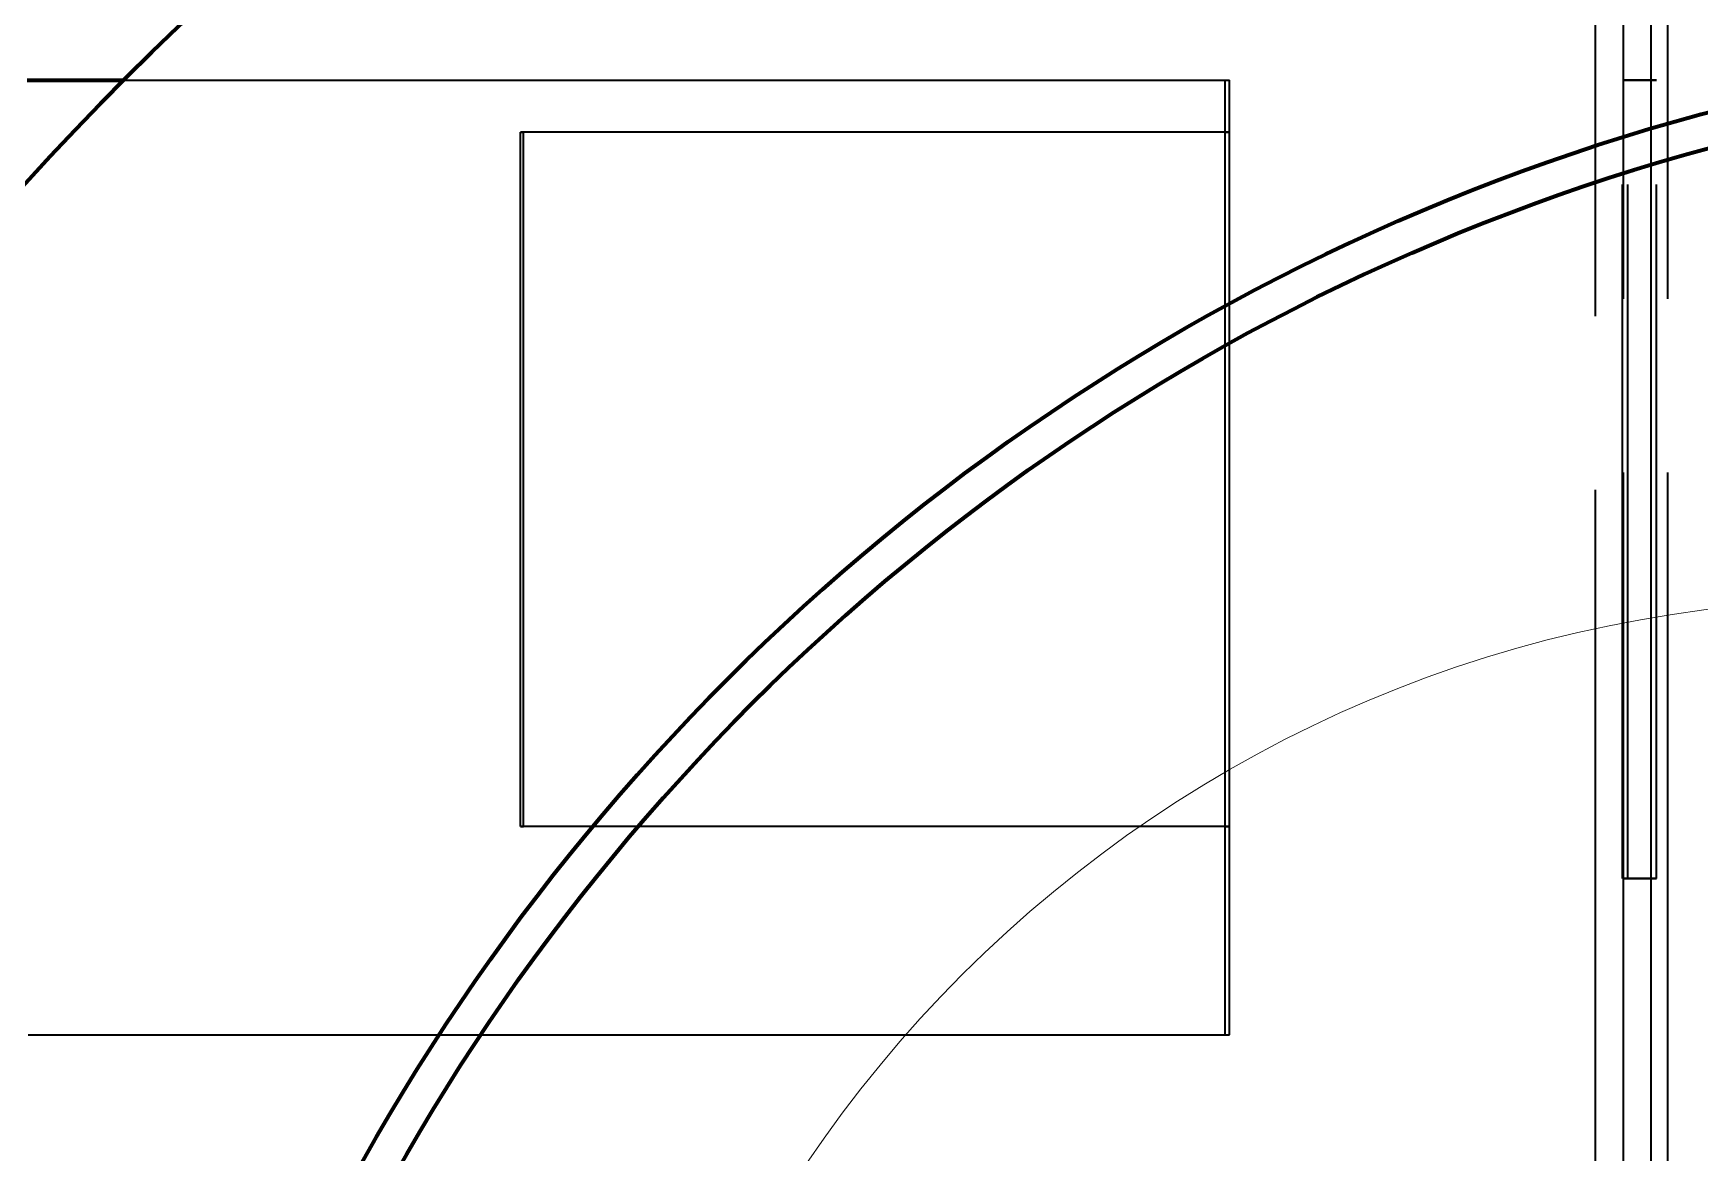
# Model space of a CAD drawing. Header units: millimetres. Extents: x 0 to 2382, y 0 to 420.
# Drawn here: x 294.59 to 304.19, y 237.18 to 243.63 of the extents above; entities that cross this region are included whole.
import ezdxf

# ---------------------------------------------------------------- set-up
doc = ezdxf.new("R2010")
doc.units = ezdxf.units.MM
doc.linetypes.add('IRAM-E-TRAZOS', pattern=[5, 4, -1])
for name, color, linetype, lineweight in [('01-VISIBLE', 7, 'CONTINUOUS', 70), ('02-OCULTA', 4, 'IRAM-E-TRAZOS', 35), ('08-FINA', 5, 'CONTINUOUS', 18)]:
    doc.layers.add(name, color=color, linetype=linetype, lineweight=lineweight)

msp = doc.modelspace()

# ---------------------------------------------------------------- linework, layer by layer
at = {"layer": '01-VISIBLE'}
msp.add_lwpolyline([(294.5557, 243.3596), (294.6062, 243.3596), (294.6567, 243.3596), (294.7071, 243.3596), (294.7576, 243.3596), (294.8081, 243.3596), (294.8586, 243.3596), (294.909, 243.3596), (294.9595, 243.3596), (295.01, 243.3596), (295.0604, 243.3596), (295.1109, 243.3596)], dxfattribs=at)
for radius in [17.5, 12.6, 12.4]:
    msp.add_circle((307.5, 231), radius, dxfattribs=at)
at = {"layer": '02-OCULTA'}
for p, q in [((303.5925, 227), (303.5925, 291)), ((303.7525, 227.1), (303.7525, 290.9)), ((303.7525, 227.1), (303.7525, 290.9)), ((303.9125, 227), (303.9125, 290.9)), ((304.0085, 227.1), (304.0085, 290.9)), ((304.0085, 227.1), (304.0085, 248.1482)), ((301.4586, 243.3596), (301.484, 243.3596)), ((301.4586, 237.8596), (301.4586, 243.3596)), ((301.484, 237.8596), (301.484, 243.3596)), ((303.7475, 243.3596), (303.7772, 243.3596)), ((303.7475, 243.3596), (303.7772, 243.3596)), ((303.7475, 238.7596), (303.7475, 243.3596)), ((303.7475, 238.7596), (303.7475, 243.3596)), ((303.7772, 238.7596), (303.7772, 243.3596)), ((303.7772, 238.7596), (303.7772, 243.3596)), ((303.9125, 238.7596), (303.9125, 243.3596)), ((303.9425, 238.7596), (303.9425, 243.3596)), ((297.3985, 243.0596), (297.4162, 243.0596)), ((297.3985, 239.0596), (297.3985, 243.0596)), ((297.4162, 239.0596), (297.4162, 243.0596)), ((301.4586, 243.0596), (301.484, 243.0596)), ((301.4586, 239.0596), (301.4586, 243.0596)), ((301.484, 239.0596), (301.484, 243.0596)), ((297.3985, 239.0596), (297.4162, 239.0596)), ((301.4586, 239.0596), (301.484, 239.0596)), ((303.7475, 238.7596), (303.7772, 238.7596)), ((303.7475, 238.7596), (303.7772, 238.7596)), ((301.4586, 237.8596), (301.484, 237.8596))]:
    msp.add_line(p, q, dxfattribs=at)
for points in [[(294.5792, 243.3596), (294.6294, 243.3596), (294.6797, 243.3596), (294.7299, 243.3596), (294.7801, 243.3596), (294.8303, 243.3596), (294.8805, 243.3596), (294.9307, 243.3596), (294.9809, 243.3596), (295.0312, 243.3596), (295.0814, 243.3596), (295.1316, 243.3596), (295.1818, 243.3596), (295.232, 243.3596), (295.2822, 243.3596), (295.3324, 243.3596), (295.3827, 243.3596), (295.4329, 243.3596), (295.4831, 243.3596), (295.5333, 243.3596), (295.5835, 243.3596), (295.6337, 243.3596), (295.6839, 243.3596), (295.7342, 243.3596), (295.7844, 243.3596), (295.8346, 243.3596), (295.8848, 243.3596), (295.935, 243.3596), (295.9852, 243.3596), (296.0354, 243.3596), (296.0857, 243.3596), (296.1359, 243.3596), (296.1861, 243.3596), (296.2363, 243.3596), (296.2865, 243.3596), (296.3367, 243.3596), (296.3869, 243.3596), (296.4372, 243.3596), (296.4874, 243.3596), (296.5376, 243.3596), (296.5878, 243.3596), (296.638, 243.3596), (296.6882, 243.3596), (296.7384, 243.3596), (296.7887, 243.3596), (296.8389, 243.3596), (296.8891, 243.3596), (296.9393, 243.3596), (296.9895, 243.3596), (297.0397, 243.3596), (297.0899, 243.3596), (297.1402, 243.3596), (297.1904, 243.3596), (297.2406, 243.3596), (297.2908, 243.3596), (297.341, 243.3596), (297.3912, 243.3596), (297.4414, 243.3596), (297.4917, 243.3596), (297.5419, 243.3596), (297.5921, 243.3596), (297.6423, 243.3596), (297.6925, 243.3596), (297.7427, 243.3596), (297.7929, 243.3596), (297.8432, 243.3596), (297.8934, 243.3596), (297.9436, 243.3596), (297.9938, 243.3596), (298.044, 243.3596), (298.0942, 243.3596), (298.1444, 243.3596), (298.1947, 243.3596), (298.2449, 243.3596), (298.2951, 243.3596), (298.3453, 243.3596), (298.3955, 243.3596), (298.4457, 243.3596), (298.4959, 243.3596), (298.5462, 243.3596), (298.5964, 243.3596), (298.6466, 243.3596), (298.6968, 243.3596), (298.747, 243.3596), (298.7972, 243.3596), (298.8474, 243.3596), (298.8977, 243.3596), (298.9479, 243.3596), (298.9981, 243.3596), (299.0483, 243.3596), (299.0985, 243.3596), (299.1487, 243.3596), (299.1989, 243.3596), (299.2492, 243.3596), (299.2994, 243.3596), (299.3496, 243.3596), (299.3998, 243.3596), (299.45, 243.3596), (299.5002, 243.3596), (299.5504, 243.3596), (299.6007, 243.3596), (299.6509, 243.3596), (299.7011, 243.3596), (299.7513, 243.3596), (299.8015, 243.3596), (299.8517, 243.3596), (299.9019, 243.3596), (299.9522, 243.3596), (300.0024, 243.3596), (300.0526, 243.3596), (300.1028, 243.3596), (300.153, 243.3596), (300.2032, 243.3596), (300.2534, 243.3596), (300.3037, 243.3596), (300.3539, 243.3596), (300.4041, 243.3596), (300.4543, 243.3596), (300.5045, 243.3596), (300.5547, 243.3596), (300.6049, 243.3596), (300.6552, 243.3596), (300.7054, 243.3596), (300.7556, 243.3596), (300.8058, 243.3596), (300.856, 243.3596), (300.9062, 243.3596), (300.9564, 243.3596), (301.0067, 243.3596), (301.0569, 243.3596), (301.1071, 243.3596), (301.1573, 243.3596), (301.2075, 243.3596), (301.2577, 243.3596), (301.3079, 243.3596), (301.3582, 243.3596), (301.4084, 243.3596), (301.4586, 243.3596)], [(295.1109, 243.3596), (295.1611, 243.3596), (295.2113, 243.3596), (295.2614, 243.3596), (295.3116, 243.3596), (295.3618, 243.3596), (295.412, 243.3596), (295.4622, 243.3596), (295.5124, 243.3596), (295.5625, 243.3596), (295.6127, 243.3596), (295.6629, 243.3596), (295.7131, 243.3596), (295.7633, 243.3596), (295.8134, 243.3596), (295.8636, 243.3596), (295.9138, 243.3596), (295.964, 243.3596), (296.0142, 243.3596), (296.0644, 243.3596), (296.1145, 243.3596), (296.1647, 243.3596), (296.2149, 243.3596), (296.2651, 243.3596), (296.3153, 243.3596), (296.3654, 243.3596), (296.4156, 243.3596), (296.4658, 243.3596), (296.516, 243.3596), (296.5662, 243.3596), (296.6164, 243.3596), (296.6665, 243.3596), (296.7167, 243.3596), (296.7669, 243.3596), (296.8171, 243.3596), (296.8673, 243.3596), (296.9174, 243.3596), (296.9676, 243.3596), (297.0178, 243.3596), (297.068, 243.3596), (297.1182, 243.3596), (297.1683, 243.3596), (297.2185, 243.3596), (297.2687, 243.3596), (297.3189, 243.3596), (297.3691, 243.3596), (297.4193, 243.3596), (297.4694, 243.3596), (297.5196, 243.3596), (297.5698, 243.3596), (297.62, 243.3596), (297.6702, 243.3596), (297.7203, 243.3596), (297.7705, 243.3596), (297.8207, 243.3596), (297.8709, 243.3596), (297.9211, 243.3596), (297.9713, 243.3596), (298.0214, 243.3596), (298.0716, 243.3596), (298.1218, 243.3596), (298.172, 243.3596), (298.2222, 243.3596), (298.2723, 243.3596), (298.3225, 243.3596), (298.3727, 243.3596), (298.4229, 243.3596), (298.4731, 243.3596), (298.5233, 243.3596), (298.5734, 243.3596), (298.6236, 243.3596), (298.6738, 243.3596), (298.724, 243.3596), (298.7742, 243.3596), (298.8243, 243.3596), (298.8745, 243.3596), (298.9247, 243.3596), (298.9749, 243.3596), (299.0251, 243.3596), (299.0753, 243.3596), (299.1254, 243.3596), (299.1756, 243.3596), (299.2258, 243.3596), (299.276, 243.3596), (299.3262, 243.3596), (299.3763, 243.3596), (299.4265, 243.3596), (299.4767, 243.3596), (299.5269, 243.3596), (299.5771, 243.3596), (299.6273, 243.3596), (299.6774, 243.3596), (299.7276, 243.3596), (299.7778, 243.3596), (299.828, 243.3596), (299.8782, 243.3596), (299.9283, 243.3596), (299.9785, 243.3596), (300.0287, 243.3596), (300.0789, 243.3596), (300.1291, 243.3596), (300.1793, 243.3596), (300.2294, 243.3596), (300.2796, 243.3596), (300.3298, 243.3596), (300.38, 243.3596), (300.4302, 243.3596), (300.4803, 243.3596), (300.5305, 243.3596), (300.5807, 243.3596), (300.6309, 243.3596), (300.6811, 243.3596), (300.7313, 243.3596), (300.7814, 243.3596), (300.8316, 243.3596), (300.8818, 243.3596), (300.932, 243.3596), (300.9822, 243.3596), (301.0323, 243.3596), (301.0825, 243.3596), (301.1327, 243.3596), (301.1829, 243.3596), (301.2331, 243.3596), (301.2833, 243.3596), (301.3334, 243.3596), (301.3836, 243.3596), (301.4338, 243.3596), (301.484, 243.3596)], [(303.7475, 243.3596), (303.775, 243.3596), (303.8025, 243.3596), (303.83, 243.3596), (303.8575, 243.3596), (303.885, 243.3596), (303.9125, 243.3596)], [(303.9125, 243.3596), (303.885, 243.3596), (303.8575, 243.3596), (303.83, 243.3596), (303.8025, 243.3596), (303.775, 243.3596), (303.7475, 243.3596)], [(303.7772, 243.3596), (303.8047, 243.3596), (303.8323, 243.3596), (303.8598, 243.3596), (303.8874, 243.3596), (303.9149, 243.3596), (303.9425, 243.3596)], [(303.9425, 243.3596), (303.9149, 243.3596), (303.8874, 243.3596), (303.8598, 243.3596), (303.8323, 243.3596), (303.8047, 243.3596), (303.7772, 243.3596)], [(301.4586, 243.0596), (301.4085, 243.0596), (301.3583, 243.0596), (301.3082, 243.0596), (301.2581, 243.0596), (301.208, 243.0596), (301.1578, 243.0596), (301.1077, 243.0596), (301.0576, 243.0596), (301.0075, 243.0596), (300.9573, 243.0596), (300.9072, 243.0596), (300.8571, 243.0596), (300.807, 243.0596), (300.7568, 243.0596), (300.7067, 243.0596), (300.6566, 243.0596), (300.6065, 243.0596), (300.5563, 243.0596), (300.5062, 243.0596), (300.4561, 243.0596), (300.406, 243.0596), (300.3558, 243.0596), (300.3057, 243.0596), (300.2556, 243.0596), (300.2055, 243.0596), (300.1553, 243.0596), (300.1052, 243.0596), (300.0551, 243.0596), (300.005, 243.0596), (299.9548, 243.0596), (299.9047, 243.0596), (299.8546, 243.0596), (299.8045, 243.0596), (299.7543, 243.0596), (299.7042, 243.0596), (299.6541, 243.0596), (299.604, 243.0596), (299.5538, 243.0596), (299.5037, 243.0596), (299.4536, 243.0596), (299.4035, 243.0596), (299.3533, 243.0596), (299.3032, 243.0596), (299.2531, 243.0596), (299.203, 243.0596), (299.1528, 243.0596), (299.1027, 243.0596), (299.0526, 243.0596), (299.0025, 243.0596), (298.9523, 243.0596), (298.9022, 243.0596), (298.8521, 243.0596), (298.802, 243.0596), (298.7518, 243.0596), (298.7017, 243.0596), (298.6516, 243.0596), (298.6015, 243.0596), (298.5513, 243.0596), (298.5012, 243.0596), (298.4511, 243.0596), (298.401, 243.0596), (298.3508, 243.0596), (298.3007, 243.0596), (298.2506, 243.0596), (298.2005, 243.0596), (298.1503, 243.0596), (298.1002, 243.0596), (298.0501, 243.0596), (298, 243.0596), (297.9498, 243.0596), (297.8997, 243.0596), (297.8496, 243.0596), (297.7995, 243.0596), (297.7493, 243.0596), (297.6992, 243.0596), (297.6491, 243.0596), (297.599, 243.0596), (297.5488, 243.0596), (297.4987, 243.0596), (297.4486, 243.0596), (297.3985, 243.0596)], [(301.484, 243.0596), (301.4338, 243.0596), (301.3835, 243.0596), (301.3333, 243.0596), (301.2831, 243.0596), (301.2329, 243.0596), (301.1827, 243.0596), (301.1325, 243.0596), (301.0822, 243.0596), (301.032, 243.0596), (300.9818, 243.0596), (300.9316, 243.0596), (300.8814, 243.0596), (300.8311, 243.0596), (300.7809, 243.0596), (300.7307, 243.0596), (300.6805, 243.0596), (300.6303, 243.0596), (300.58, 243.0596), (300.5298, 243.0596), (300.4796, 243.0596), (300.4294, 243.0596), (300.3792, 243.0596), (300.3289, 243.0596), (300.2787, 243.0596), (300.2285, 243.0596), (300.1783, 243.0596), (300.1281, 243.0596), (300.0779, 243.0596), (300.0276, 243.0596), (299.9774, 243.0596), (299.9272, 243.0596), (299.877, 243.0596), (299.8268, 243.0596), (299.7765, 243.0596), (299.7263, 243.0596), (299.6761, 243.0596), (299.6259, 243.0596), (299.5757, 243.0596), (299.5254, 243.0596), (299.4752, 243.0596), (299.425, 243.0596), (299.3748, 243.0596), (299.3246, 243.0596), (299.2743, 243.0596), (299.2241, 243.0596), (299.1739, 243.0596), (299.1237, 243.0596), (299.0735, 243.0596), (299.0233, 243.0596), (298.973, 243.0596), (298.9228, 243.0596), (298.8726, 243.0596), (298.8224, 243.0596), (298.7722, 243.0596), (298.7219, 243.0596), (298.6717, 243.0596), (298.6215, 243.0596), (298.5713, 243.0596), (298.5211, 243.0596), (298.4708, 243.0596), (298.4206, 243.0596), (298.3704, 243.0596), (298.3202, 243.0596), (298.27, 243.0596), (298.2197, 243.0596), (298.1695, 243.0596), (298.1193, 243.0596), (298.0691, 243.0596), (298.0189, 243.0596), (297.9687, 243.0596), (297.9184, 243.0596), (297.8682, 243.0596), (297.818, 243.0596), (297.7678, 243.0596), (297.7176, 243.0596), (297.6673, 243.0596), (297.6171, 243.0596), (297.5669, 243.0596), (297.5167, 243.0596), (297.4665, 243.0596), (297.4162, 243.0596)], [(301.4586, 239.0596), (301.4085, 239.0596), (301.3583, 239.0596), (301.3082, 239.0596), (301.2581, 239.0596), (301.208, 239.0596), (301.1578, 239.0596), (301.1077, 239.0596), (301.0576, 239.0596), (301.0075, 239.0596), (300.9573, 239.0596), (300.9072, 239.0596), (300.8571, 239.0596), (300.807, 239.0596), (300.7568, 239.0596), (300.7067, 239.0596), (300.6566, 239.0596), (300.6065, 239.0596), (300.5563, 239.0596), (300.5062, 239.0596), (300.4561, 239.0596), (300.406, 239.0596), (300.3558, 239.0596), (300.3057, 239.0596), (300.2556, 239.0596), (300.2055, 239.0596), (300.1553, 239.0596), (300.1052, 239.0596), (300.0551, 239.0596), (300.005, 239.0596), (299.9548, 239.0596), (299.9047, 239.0596), (299.8546, 239.0596), (299.8045, 239.0596), (299.7543, 239.0596), (299.7042, 239.0596), (299.6541, 239.0596), (299.604, 239.0596), (299.5538, 239.0596), (299.5037, 239.0596), (299.4536, 239.0596), (299.4035, 239.0596), (299.3533, 239.0596), (299.3032, 239.0596), (299.2531, 239.0596), (299.203, 239.0596), (299.1528, 239.0596), (299.1027, 239.0596), (299.0526, 239.0596), (299.0025, 239.0596), (298.9523, 239.0596), (298.9022, 239.0596), (298.8521, 239.0596), (298.802, 239.0596), (298.7518, 239.0596), (298.7017, 239.0596), (298.6516, 239.0596), (298.6015, 239.0596), (298.5513, 239.0596), (298.5012, 239.0596), (298.4511, 239.0596), (298.401, 239.0596), (298.3508, 239.0596), (298.3007, 239.0596), (298.2506, 239.0596), (298.2005, 239.0596), (298.1503, 239.0596), (298.1002, 239.0596), (298.0501, 239.0596), (298, 239.0596), (297.9498, 239.0596), (297.8997, 239.0596), (297.8496, 239.0596), (297.7995, 239.0596), (297.7493, 239.0596), (297.6992, 239.0596), (297.6491, 239.0596), (297.599, 239.0596), (297.5488, 239.0596), (297.4987, 239.0596), (297.4486, 239.0596), (297.3985, 239.0596)], [(301.484, 239.0596), (301.4338, 239.0596), (301.3835, 239.0596), (301.3333, 239.0596), (301.2831, 239.0596), (301.2329, 239.0596), (301.1827, 239.0596), (301.1325, 239.0596), (301.0822, 239.0596), (301.032, 239.0596), (300.9818, 239.0596), (300.9316, 239.0596), (300.8814, 239.0596), (300.8311, 239.0596), (300.7809, 239.0596), (300.7307, 239.0596), (300.6805, 239.0596), (300.6303, 239.0596), (300.58, 239.0596), (300.5298, 239.0596), (300.4796, 239.0596), (300.4294, 239.0596), (300.3792, 239.0596), (300.3289, 239.0596), (300.2787, 239.0596), (300.2285, 239.0596), (300.1783, 239.0596), (300.1281, 239.0596), (300.0779, 239.0596), (300.0276, 239.0596), (299.9774, 239.0596), (299.9272, 239.0596), (299.877, 239.0596), (299.8268, 239.0596), (299.7765, 239.0596), (299.7263, 239.0596), (299.6761, 239.0596), (299.6259, 239.0596), (299.5757, 239.0596), (299.5254, 239.0596), (299.4752, 239.0596), (299.425, 239.0596), (299.3748, 239.0596), (299.3246, 239.0596), (299.2743, 239.0596), (299.2241, 239.0596), (299.1739, 239.0596), (299.1237, 239.0596), (299.0735, 239.0596), (299.0233, 239.0596), (298.973, 239.0596), (298.9228, 239.0596), (298.8726, 239.0596), (298.8224, 239.0596), (298.7722, 239.0596), (298.7219, 239.0596), (298.6717, 239.0596), (298.6215, 239.0596), (298.5713, 239.0596), (298.5211, 239.0596), (298.4708, 239.0596), (298.4206, 239.0596), (298.3704, 239.0596), (298.3202, 239.0596), (298.27, 239.0596), (298.2197, 239.0596), (298.1695, 239.0596), (298.1193, 239.0596), (298.0691, 239.0596), (298.0189, 239.0596), (297.9687, 239.0596), (297.9184, 239.0596), (297.8682, 239.0596), (297.818, 239.0596), (297.7678, 239.0596), (297.7176, 239.0596), (297.6673, 239.0596), (297.6171, 239.0596), (297.5669, 239.0596), (297.5167, 239.0596), (297.4665, 239.0596), (297.4162, 239.0596)], [(303.7475, 238.7596), (303.775, 238.7596), (303.8025, 238.7596), (303.83, 238.7596), (303.8575, 238.7596), (303.885, 238.7596), (303.9125, 238.7596)], [(303.9125, 238.7596), (303.885, 238.7596), (303.8575, 238.7596), (303.83, 238.7596), (303.8025, 238.7596), (303.775, 238.7596), (303.7475, 238.7596)], [(303.7772, 238.7596), (303.8047, 238.7596), (303.8323, 238.7596), (303.8598, 238.7596), (303.8874, 238.7596), (303.9149, 238.7596), (303.9425, 238.7596)], [(303.9425, 238.7596), (303.9149, 238.7596), (303.8874, 238.7596), (303.8598, 238.7596), (303.8323, 238.7596), (303.8047, 238.7596), (303.7772, 238.7596)], [(294.561, 237.8596), (294.6111, 237.8596), (294.6613, 237.8596), (294.7115, 237.8596), (294.7616, 237.8596), (294.8118, 237.8596), (294.862, 237.8596), (294.9121, 237.8596), (294.9623, 237.8596), (295.0125, 237.8596), (295.0626, 237.8596), (295.1128, 237.8596), (295.163, 237.8596), (295.2131, 237.8596), (295.2633, 237.8596), (295.3135, 237.8596), (295.3636, 237.8596), (295.4138, 237.8596), (295.464, 237.8596), (295.5141, 237.8596), (295.5643, 237.8596), (295.6145, 237.8596), (295.6646, 237.8596), (295.7148, 237.8596), (295.765, 237.8596), (295.8151, 237.8596), (295.8653, 237.8596), (295.9155, 237.8596), (295.9656, 237.8596), (296.0158, 237.8596), (296.066, 237.8596), (296.1161, 237.8596), (296.1663, 237.8596), (296.2165, 237.8596), (296.2666, 237.8596), (296.3168, 237.8596), (296.367, 237.8596), (296.4171, 237.8596), (296.4673, 237.8596), (296.5175, 237.8596), (296.5676, 237.8596), (296.6178, 237.8596), (296.668, 237.8596), (296.7181, 237.8596), (296.7683, 237.8596), (296.8185, 237.8596), (296.8686, 237.8596), (296.9188, 237.8596), (296.969, 237.8596), (297.0191, 237.8596), (297.0693, 237.8596), (297.1195, 237.8596), (297.1696, 237.8596), (297.2198, 237.8596), (297.27, 237.8596), (297.3201, 237.8596), (297.3703, 237.8596), (297.4205, 237.8596), (297.4706, 237.8596), (297.5208, 237.8596), (297.571, 237.8596), (297.6211, 237.8596), (297.6713, 237.8596), (297.7215, 237.8596), (297.7716, 237.8596), (297.8218, 237.8596), (297.872, 237.8596), (297.9221, 237.8596), (297.9723, 237.8596), (298.0225, 237.8596), (298.0726, 237.8596), (298.1228, 237.8596), (298.173, 237.8596), (298.2231, 237.8596), (298.2733, 237.8596), (298.3235, 237.8596), (298.3736, 237.8596), (298.4238, 237.8596), (298.474, 237.8596), (298.5241, 237.8596), (298.5743, 237.8596), (298.6245, 237.8596), (298.6746, 237.8596), (298.7248, 237.8596), (298.775, 237.8596), (298.8251, 237.8596), (298.8753, 237.8596), (298.9255, 237.8596), (298.9756, 237.8596), (299.0258, 237.8596), (299.076, 237.8596), (299.1261, 237.8596), (299.1763, 237.8596), (299.2265, 237.8596), (299.2766, 237.8596), (299.3268, 237.8596), (299.377, 237.8596), (299.4271, 237.8596), (299.4773, 237.8596), (299.5275, 237.8596), (299.5776, 237.8596), (299.6278, 237.8596), (299.678, 237.8596), (299.7281, 237.8596), (299.7783, 237.8596), (299.8285, 237.8596), (299.8786, 237.8596), (299.9288, 237.8596), (299.979, 237.8596), (300.0291, 237.8596), (300.0793, 237.8596), (300.1295, 237.8596), (300.1796, 237.8596), (300.2298, 237.8596), (300.28, 237.8596), (300.3301, 237.8596), (300.3803, 237.8596), (300.4305, 237.8596), (300.4806, 237.8596), (300.5308, 237.8596), (300.581, 237.8596), (300.6311, 237.8596), (300.6813, 237.8596), (300.7315, 237.8596), (300.7816, 237.8596), (300.8318, 237.8596), (300.882, 237.8596), (300.9321, 237.8596), (300.9823, 237.8596), (301.0325, 237.8596), (301.0826, 237.8596), (301.1328, 237.8596), (301.183, 237.8596), (301.2331, 237.8596), (301.2833, 237.8596), (301.3335, 237.8596), (301.3837, 237.8596), (301.4338, 237.8596), (301.484, 237.8596)], [(294.5792, 237.8596), (294.6294, 237.8596), (294.6797, 237.8596), (294.7299, 237.8596), (294.7801, 237.8596), (294.8303, 237.8596), (294.8805, 237.8596), (294.9307, 237.8596), (294.9809, 237.8596), (295.0312, 237.8596), (295.0814, 237.8596), (295.1316, 237.8596), (295.1818, 237.8596), (295.232, 237.8596), (295.2822, 237.8596), (295.3324, 237.8596), (295.3827, 237.8596), (295.4329, 237.8596), (295.4831, 237.8596), (295.5333, 237.8596), (295.5835, 237.8596), (295.6337, 237.8596), (295.6839, 237.8596), (295.7342, 237.8596), (295.7844, 237.8596), (295.8346, 237.8596), (295.8848, 237.8596), (295.935, 237.8596), (295.9852, 237.8596), (296.0354, 237.8596), (296.0857, 237.8596), (296.1359, 237.8596), (296.1861, 237.8596), (296.2363, 237.8596), (296.2865, 237.8596), (296.3367, 237.8596), (296.3869, 237.8596), (296.4372, 237.8596), (296.4874, 237.8596), (296.5376, 237.8596), (296.5878, 237.8596), (296.638, 237.8596), (296.6882, 237.8596), (296.7384, 237.8596), (296.7887, 237.8596), (296.8389, 237.8596), (296.8891, 237.8596), (296.9393, 237.8596), (296.9895, 237.8596), (297.0397, 237.8596), (297.0899, 237.8596), (297.1402, 237.8596), (297.1904, 237.8596), (297.2406, 237.8596), (297.2908, 237.8596), (297.341, 237.8596), (297.3912, 237.8596), (297.4414, 237.8596), (297.4917, 237.8596), (297.5419, 237.8596), (297.5921, 237.8596), (297.6423, 237.8596), (297.6925, 237.8596), (297.7427, 237.8596), (297.7929, 237.8596), (297.8432, 237.8596), (297.8934, 237.8596), (297.9436, 237.8596), (297.9938, 237.8596), (298.044, 237.8596), (298.0942, 237.8596), (298.1444, 237.8596), (298.1947, 237.8596), (298.2449, 237.8596), (298.2951, 237.8596), (298.3453, 237.8596), (298.3955, 237.8596), (298.4457, 237.8596), (298.4959, 237.8596), (298.5462, 237.8596), (298.5964, 237.8596), (298.6466, 237.8596), (298.6968, 237.8596), (298.747, 237.8596), (298.7972, 237.8596), (298.8474, 237.8596), (298.8977, 237.8596), (298.9479, 237.8596), (298.9981, 237.8596), (299.0483, 237.8596), (299.0985, 237.8596), (299.1487, 237.8596), (299.1989, 237.8596), (299.2492, 237.8596), (299.2994, 237.8596), (299.3496, 237.8596), (299.3998, 237.8596), (299.45, 237.8596), (299.5002, 237.8596), (299.5504, 237.8596), (299.6007, 237.8596), (299.6509, 237.8596), (299.7011, 237.8596), (299.7513, 237.8596), (299.8015, 237.8596), (299.8517, 237.8596), (299.9019, 237.8596), (299.9522, 237.8596), (300.0024, 237.8596), (300.0526, 237.8596), (300.1028, 237.8596), (300.153, 237.8596), (300.2032, 237.8596), (300.2534, 237.8596), (300.3037, 237.8596), (300.3539, 237.8596), (300.4041, 237.8596), (300.4543, 237.8596), (300.5045, 237.8596), (300.5547, 237.8596), (300.6049, 237.8596), (300.6552, 237.8596), (300.7054, 237.8596), (300.7556, 237.8596), (300.8058, 237.8596), (300.856, 237.8596), (300.9062, 237.8596), (300.9564, 237.8596), (301.0067, 237.8596), (301.0569, 237.8596), (301.1071, 237.8596), (301.1573, 237.8596), (301.2075, 237.8596), (301.2577, 237.8596), (301.3079, 237.8596), (301.3582, 237.8596), (301.4084, 237.8596), (301.4586, 237.8596)]]:
    msp.add_lwpolyline(points, dxfattribs=at)
for radius in [17.5, 17.5, 17.5, 12.6, 12.6, 12.6, 12.6, 12.6, 12.6, 12.6, 12.4, 12.4, 12.4, 12.4, 12.4, 12.4, 12.4]:
    msp.add_circle((307.5, 231), radius, dxfattribs=at)
at = {"layer": '08-FINA'}
msp.add_circle((305.1547, 233), 7.3667, dxfattribs=at)

doc.saveas('drawing.dxf')
